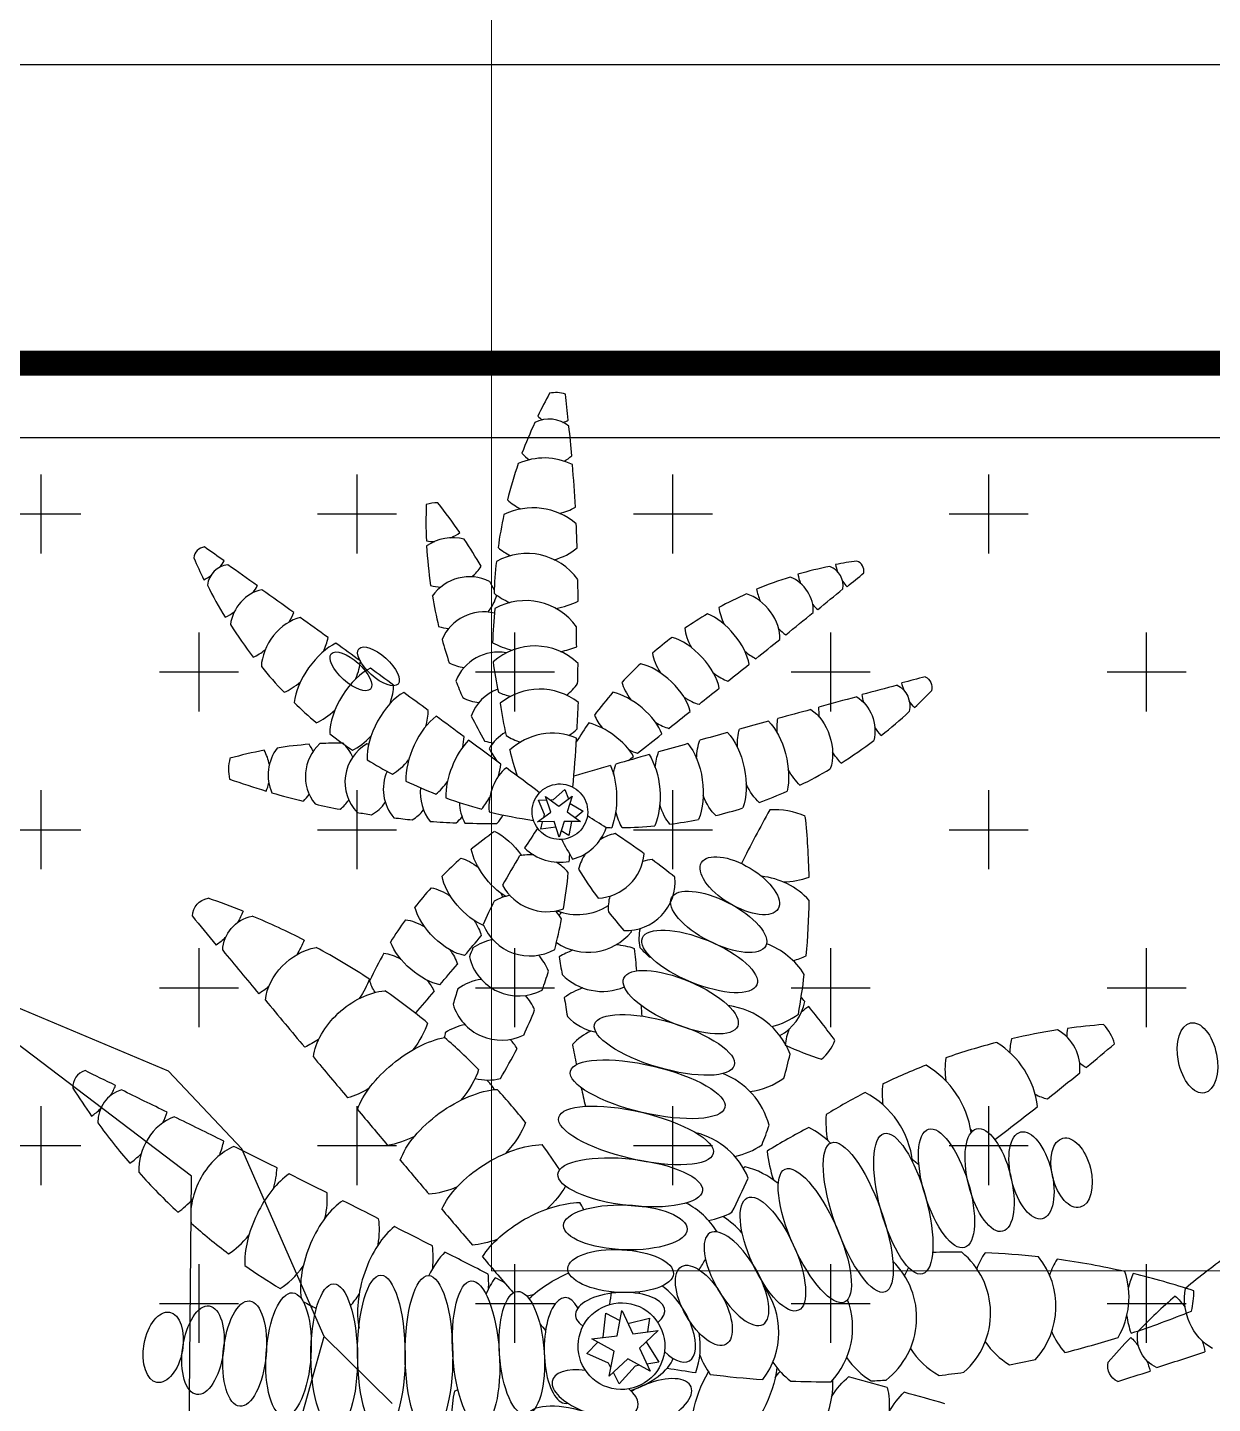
# Model space of a CAD drawing. Header units: millimetres. Extents: x -343543 to 400519, y -115663 to 104219.
# Drawn here: x -253571 to -253094, y 5447 to 6000 of the extents above; entities that cross this region are included whole.
import ezdxf

# ---------------------------------------------------------------- set-up
doc = ezdxf.new("R2010")
doc.units = ezdxf.units.MM
doc.linetypes.add("$0$02'TUONG Xay$0$HIDDEN", pattern=[0.375, 0.25, -0.125])
doc.layers.get('0').update_dxf_attribs({"color": 231, "lineweight": 0})
for name, color, linetype, lineweight in [('A-FLOR-PRTN', 161, 'Continuous', 9), ('A-PATT', 252, 'Continuous', 9), ('A-SYMBOLS', 10, 'Continuous', 13), ('XREF MAT BANG TUONG XAY$0$01.Xref _MB T1$0$A-LITE', 8, 'Continuous', 9)]:
    doc.layers.add(name, color=color, linetype=linetype, lineweight=lineweight)
doc.layers.add('fix lightting yellow', color=2, linetype='Continuous', lineweight=5, true_color=0xffff00)
for name, color, linetype in [('XREF MAT BANG NOI THAT$0$FF-Plants', 8, 'Continuous'), ('XREF MAT BANG TUONG XAY$0$A-FNSH', 8, 'Continuous'), ('XREF MAT BANG TUONG XAY$0$A-FURN', 8, 'Continuous'), ('XREF MAT BANG TUONG XAY$0$A-PATT', 8, 'Continuous')]:
    doc.layers.add(name, color=color, linetype=linetype)

# ---------------------------------------------------------------- blocks, each defined once
blk = doc.blocks.new('XREF MAT BANG TUONG XAY$0$01.Xref _MB T1$0$TB T1')
at = {"layer": 'XREF MAT BANG TUONG XAY$0$01.Xref _MB T1$0$A-LITE', "color": 8, "ltscale": 10}
blk.add_lwpolyline([(-2024.99, -500), (-4739.99, -500), (-4739.99, 1120)], dxfattribs=at)
blk = doc.blocks.new('XREF MAT BANG TUONG XAY$0$nnngfnbv')
at = {"layer": 'XREF MAT BANG TUONG XAY$0$A-PATT'}
h = blk.add_hatch(dxfattribs=at)
h.set_pattern_fill('CROSS', color=8, scale=10)
h.set_pattern_definition([(0, (-9995, -5371.66), (63.5, 63.5), [31.75, -95.25]), (90, (-9979.125, -5387.54), (-63.5, 63.5), [31.75, -95.25])])
h.paths.add_polyline_path([(1950, 463.34), (-1225, 463.34), (-1225, -271.66), (1950, -271.66)])
at = {"layer": 'XREF MAT BANG TUONG XAY$0$A-FNSH', "color": 8}
for points in [[(1918.4, 613.34), (-1035.01, 613.34), (-1035.01, 513.34), (-1375, 513.34), (-1375, -421.66), (2498, -421.66)], [(1950, 463.34), (-1225, 463.34), (-1225, -271.66), (1950, -271.66)]]:
    blk.add_lwpolyline(points, close=True, dxfattribs=at)
blk = doc.blocks.new('XREF MAT BANG NOI THAT$0$YLD.Studio-03-28')
at = {"layer": 'XREF MAT BANG NOI THAT$0$FF-Plants', "color": 8}
for p, q in [((-29.06, 218.92), (-24.42, 222.98)), ((-24.42, 222.98), (-23, 219.19)), ((-35.01, 218.66), (-31.74, 218.8)), ((-32.59, 213), (-35.01, 218.66)), ((-30.1, 213.92), (-32.2, 220.17)), ((-32.2, 220.17), (-26.83, 216.35)), ((-30.36, 218.86), (-29.06, 218.92)), ((-26.83, 216.35), (-21.54, 220.27)), ((-21.54, 220.27), (-23.52, 213.99)), ((-22.39, 217.56), (-22.33, 217.39)), ((-22.33, 217.39), (-17.04, 214.24)), ((-35.39, 210), (-30.1, 213.92)), ((-32.89, 211.86), (-32.59, 213)), ((-23.52, 213.99), (-18.15, 210.17)), ((-17.04, 214.24), (-20.26, 211.67)), ((-28.81, 210.07), (-35.39, 210)), ((-34.16, 207.04), (-33.37, 210.02)), ((-28.05, 207.8), (-34.16, 207.04)), ((-26.71, 203.82), (-28.81, 210.07)), ((-24.74, 210.11), (-26.71, 203.82)), ((-22.86, 204.47), (-25.89, 206.42)), ((-18.26, 210.09), (-24.74, 210.11)), ((-21.79, 210.1), (-22.86, 204.47)), ((-9.06, 2.82), (-8.03, 12.37)), ((-8.03, 12.37), (-2.3, 9.48)), ((-3.47, 3.35), (-1.55, 13.44)), ((-1.36, 13.34), (2.83, 4.15)), ((0.92, 8.33), (9.61, 10.47)), ((9.61, 10.47), (8.81, 4.91)), ((-15.62, -3.78), (-11.18, 0.69)), ((-13.66, 2.06), (-3.47, 3.35)), ((-4.66, -2.89), (-13.66, 2.06)), ((-9.27, 2.61), (-9.06, 2.82)), ((2.83, 4.15), (13.02, 5.44)), ((13.02, 5.44), (5.54, -1.6)), ((8.25, 0.95), (13.32, -7.22)), ((-6.85, -7.71), (-15.62, -3.78)), ((-6.58, -12.98), (-4.66, -2.89)), ((5.54, -1.6), (9.92, -10.89)), ((-5.92, -9.53), (-6.85, -7.71)), ((0.91, -5.95), (-6.58, -12.98)), ((3.84, -8.87), (-2.6, -15.99)), ((9.92, -10.89), (0.91, -5.95)), ((5.65, -8.55), (3.84, -8.87)), ((13.32, -7.22), (8.57, -8.04)), ((-2.6, -15.99), (-4.94, -11.44))]:
    blk.add_line(p, q, dxfattribs=at)
for centre, major_axis, ratio, start_param, end_param in [((126.93, 295.28), (154.05, 93.06), 1, 2.093129, 2.150944), ((-28.11, 370.05), (12.47, 1.38), 1, 1.147291, 1.658613), ((-720.71, 297.44), (696.05, 87.86), 1, -0.019775, -0.004764), ((-30.78, 359.39), (11.92, 3.92), 1, 0.563286, 1.731811), ((-28.13, 380.65), (7.38, 7.38), 1, 3.163446, 3.394357), ((-28.13, 380.65), (7.38, 7.38), 1, 4.211477, 4.434646), ((126.93, 295.28), (179.26, 16.06), 1, 2.620889, 2.695191), ((-720.71, 297.44), (-27.98, 701.02), 1, -1.525383, -1.508416), ((-32.66, 330.92), (24.34, 7.22), 1, 0.822084, 1.709786), ((-31.22, 367.37), (9.85, 9.85), 1, 3.076455, 3.363905), ((-31.22, 367.37), (9.85, 9.85), 1, 4.411154, 4.681391), ((126.93, 295.28), (161.17, 80.1), 1, 2.34786, 2.432422), ((-720.71, 297.44), (216.65, 667.29), 1, -1.201138, -1.176629), ((97.05, 330.83), (176.44, 17.96), 1, 3.00218, 3.084607), ((-74.88, 320.05), (12.94, 12.94), 1, 0.82062, 1.078808), ((-251.37, 199.89), (-213.13, 68.28), 1, 4.051837, 4.11859), ((-37.22, 309.64), (25.59, 7.36), 1, 0.581757, 1.74589), ((-31.83, 357.06), (23.56, 1.4), 1, 3.924663, 4.201909), ((126.93, 295.28), (107.29, 144.5), 1, 1.995112, 2.070246), ((-31.83, 357.06), (22.43, 7.35), 1, 4.620625, 4.910204), ((-720.71, 297.44), (-15.94, 701.4), 1, -1.561174, -1.547304), ((-77.5, 341.06), (12.94, 12.94), 1, 3.782735, 3.970709), ((-69.5, 305.96), (17.74, 4.46), 1, 1.070558, 1.93711), ((97.05, 330.83), (174.08, 33.9), 1, 3.005163, 3.095157), ((-77.5, 341.06), (12.94, 12.94), 1, 4.331164, 4.559334), ((-251.37, 199.89), (198.1, 104.13), 1, 0.044622, 0.102098), ((-39.65, 292.82), (24.2, 6.68), 1, 0.349234, 1.81552), ((-167.93, 314.89), (-4.41, 4.15), 0.874189, -0.631907, 0.605204), ((-17.16, 382.24), (160.18, 56.52), 1, 3.202232, 3.258797), ((-3805.39, -4820.75), (3697.77, 5097.06), 1, 0.010517, 0.012058), ((-35.33, 339.62), (17.75, 17.75), 1, 3.237126, 3.475194), ((-35.33, 339.62), (24.87, 3.43), 1, -1.440259, -1.02539), ((-158.94, 303.71), (-1.27, 9.62), 0.959793, -0.027203, 1.298202), ((-167.93, 314.89), (7.33, 7.53), 0.490947, -1.435337, -1.122828), ((-3804.47, -4821.9), (-5351.81, 3318.39), 1, 4.647902, 4.650212), ((-62.76, 290.25), (17.63, 4.89), 1, 0.843157, 2.259346), ((-73.48, 322.67), (12.94, 12.94), 1, 4.614517, 4.925034), ((126.93, 295.28), (127.26, 127.26), 1, 2.248166, 2.319436), ((112.08, 162.81), (-49.51, 144.63), 1, -0.132709, -0.045878), ((78.73, 305.04), (-8.66, 1.18), 0.959793, 3.11439, 4.439794), ((113.3, 163.34), (-5.54, 152.77), 1, 0.097095, 0.15366), ((90.56, 310.2), (-4.8, 8.15), 0.490947, 0.894952, 1.248419), ((-3506.28, 4685.53), (4396.41, 3576.45), 1, -1.566496, -1.564955), ((90.56, 310.2), (4.65, 2.84), 0.874189, -0.631907, 0.605204), ((-167.93, 314.89), (7.33, 7.53), 0.490947, 4.036545, 4.390012), ((-16.24, 381.09), (-165.27, 39.2), 1, 0.696456, 0.783287), ((-158.94, 303.71), (11.45, 11.76), 0.490947, -1.242361, -1.031338), ((-73.48, 322.67), (12.94, 12.94), 1, 3.653835, 3.878467), ((-251.37, 199.89), (-106.67, 196.75), 1, 4.695684, 4.712949), ((-720.71, 297.44), (4.17, 701.56), 1, -1.563026, -1.550692), ((111.07, 162.3), (-108.1, 108.1), 1, -0.487515, -0.393227), ((64.36, 297.58), (-7.76, 9.92), 0.800189, 3.860592, 5.342894), ((78.73, 305.04), (-7.5, 12.73), 0.490947, 0.941091, 1.224771), ((90.56, 310.2), (-4.8, 8.15), 0.490947, 1.706256, 2.018765), ((-146.73, 290.5), (8.37, 11.22), 0.800189, 0.718999, 2.201301), ((-3803.62, -4822.84), (-5285.14, 3423.57), 1, 4.664988, 4.667502), ((97.05, 330.83), (-24.91, 175.59), 1, 1.600203, 1.670446), ((-69.5, 305.96), (18.03, 3.11), 1, -0.858259, -0.431968), ((-33.47, 327.58), (-31.96, 4.13), 1, 1.051212, 1.280295), ((-40.21, 273.86), (24.18, 6.74), 1, 0.34663, 1.812916), ((110.16, 161.69), (-108.1, 108.1), 1, -0.371224, -0.289813), ((49.87, 288.97), (-9.31, 11.6), 0.671515, 3.780069, 5.510321), ((64.36, 297.58), (-9.68, 14.44), 0.490947, 0.847911, 1.176828), ((-3507.5, 4685.01), (-3612.43, 4366.89), 1, 3.135264, 3.137574), ((-158.94, 303.71), (11.45, 11.76), 0.490947, 4.082683, 4.366363), ((-146.73, 290.5), (12.65, 14.6), 0.490947, -1.176481, -0.937354), ((-57.01, 276.13), (17.51, 5.3), 1, 1.041301, 2.442574), ((126.37, 276.32), (160.28, 81.86), 1, 2.561375, 2.637785), ((-33.47, 327.58), (30.91, 9.1), 1, 4.595233, 4.887164), ((110.16, 161.69), (140.84, 59.44), 1, 1.700812, 1.771763), ((36.77, 280.2), (-11.29, 13.22), 0.490947, 3.820292, 5.530953), ((49.87, 288.97), (-10.5, 13.85), 0.490947, 0.705769, 1.183947), ((-3508.52, 4684.49), (-3637.95, 4345.65), 1, 3.126715, 3.12923), ((78.73, 305.04), (-7.5, 12.73), 0.490947, 1.899231, 2.110255), ((-15.39, 380.15), (163.44, 46.24), 1, 3.430249, 3.524537), ((-133.26, 277.48), (9.71, 13.37), 0.671515, 0.638476, 2.368728), ((-3802.7, -4823.64), (3748.2, 5060.09), 1, 0.012815, 0.015), ((-69.5, 305.96), (12.94, 12.94), 1, 3.610658, 3.836879), ((-721.27, 278.48), (6.11, 701.55), 1, -1.559332, -1.54792), ((36.77, 280.2), (-11.29, 13.22), 0.490947, 0.612122, 1.183947), ((-133.26, 277.48), (11.78, 15.31), 0.490947, -1.152148, -0.795463), ((97.05, 330.83), (-125.41, 125.41), 1, 1.0565, 1.112329), ((-36.53, 255.61), (24.13, 6.93), 1, 0.525946, 2.02247), ((110.16, 161.69), (-135.48, 70.83), 1, -0.447445, -0.381296), ((24.2, 270.68), (-12.04, 12.54), 0.490947, 3.745574, 5.607066), ((-3509.43, 4683.88), (4426, 3539.76), 1, -1.56581, -1.563625), ((64.36, 297.58), (-9.68, 14.44), 0.490947, 1.965112, 2.204238), ((-146.73, 290.5), (12.65, 14.6), 0.490947, 3.989504, 4.318421), ((-120.03, 266.01), (10.87, 15.97), 0.490947, 0.678699, 2.38936), ((-110.5, 270.5), (-7.85, 7.1), 0.416275, 3.141593, 9.424778), ((-3802.7, -4823.64), (3746.64, 5061.25), 1, 0.009963, 0.011888), ((-99.39, 272.52), (-7.85, 7.1), 0.416275, 3.141593, 9.424778), ((-51.24, 259.94), (17.6, 4.98), 1, 1.11615, 2.491989), ((-34.83, 318.83), (38.3, 15.42), 1, 3.860214, 4.06393), ((-34.83, 318.83), (39.33, 12.58), 1, 4.615045, 4.778236), ((24.2, 270.68), (-12.04, 12.54), 0.490947, 0.587277, 1.183947), ((49.87, 288.97), (-10.5, 13.85), 0.490947, 1.989445, 2.346129), ((-14.47, 379.35), (-167.56, 27.83), 1, 0.84524, 0.926651), ((-106.15, 255.33), (9.92, 16.57), 0.490947, 0.603982, 2.465473), ((-120.03, 266.01), (10.87, 15.97), 0.490947, -1.152148, -0.707001), ((-3802.7, -4823.64), (-5699.58, 2677.37), 1, 4.521646, 4.52347), ((-62.76, 290.25), (18.23, 1.57), 1, 4.16472, 4.507719), ((125, 298.86), (169.97, 59.18), 1, 2.943454, 3.012207), ((-720.63, 285.06), (47.67, 699.96), 1, -1.530529, -1.51896), ((110.16, 161.69), (122.85, 90.99), 1, 1.683103, 1.75189), ((12.21, 260.44), (-12.75, 11.82), 0.490947, 3.756496, 5.600887), ((-3509.43, 4683.88), (-3727.07, 4269.46), 1, 3.100959, 3.102883), ((-133.26, 277.48), (11.78, 15.31), 0.490947, 3.847362, 4.32554), ((97.05, 330.83), (165.49, 63.78), 1, 3.144178, 3.184993), ((-39.57, 280.44), (17.75, 17.75), 1, 4.607864, 4.865684), ((12.21, 260.44), (-12.75, 11.82), 0.490947, 0.644013, 1.183947), ((36.77, 280.2), (-11.29, 13.22), 0.490947, 1.989445, 2.434591), ((1735.19, -5818.21), (6085.55, 1618.54), 1, 1.570168, 1.571709), ((-91.67, 245.47), (8.94, 17.12), 0.490947, 0.614903, 2.459294), ((-106.15, 255.33), (9.92, 16.57), 0.490947, -1.152148, -0.692206), ((-3802.7, -4823.64), (-5360.71, 3303.99), 1, 4.632097, 4.634029), ((-44.88, 246.33), (17.75, 4.44), 1, 1.692739, 2.549569), ((-41.03, 285.06), (17.75, 17.75), 1, 3.51061, 3.720912), ((-34.53, 238.25), (24.11, 6.98), 1, 0.623023, 1.976347), ((110.16, 161.69), (137.81, 66.16), 1, 1.97756, 2.055063), ((0.84, 249.53), (-13.41, 11.06), 0.490947, 3.843286, 5.522008), ((24.2, 270.68), (-12.04, 12.54), 0.490947, 1.989445, 2.449387), ((-3509.43, 4683.88), (4624.03, 3276.85), 1, -1.51289, -1.511066), ((1732.81, -5819.56), (6080.13, 1638.78), 1, 1.570977, 1.573492), ((1733.93, -5818.97), (6080.08, 1638.94), 1, 1.568463, 1.570774), ((-0.63, 379.26), (142.85, 91.9), 1, -1.384301, -1.327735), ((-14.47, 379.35), (-155.63, 68.05), 1, 1.208042, 1.278992), ((-120.03, 266.01), (10.87, 15.97), 0.490947, 3.753714, 4.32554), ((-91.67, 245.47), (8.94, 17.12), 0.490947, -1.152148, -0.763559), ((-57.01, 276.13), (12.94, 12.94), 1, 3.443401, 3.816748), ((127.6, 283.85), (176.15, 36.91), 1, 3.081133, 3.153915), ((-720.04, 286.02), (-701.55, 6.28), 1, 3.0954, 3.110587), ((1731.66, -5819.98), (-1615.59, 6086.33), 1, 0.006845, 0.00903), ((-76.64, 236.47), (7.93, 17.61), 0.490947, 0.701694, 2.380415), ((-3802.7, -4823.64), (-5126.91, 3656.28), 1, 4.696406, 4.698617), ((97.05, 330.83), (166.05, 62.3), 1, 3.239772, 3.303996), ((110.16, 161.69), (152.65, 8.26), 1, 2.473403, 2.533368), ((-9.89, 237.97), (-14.03, 10.26), 0.490947, 3.98658, 5.391529), ((0.84, 249.53), (-13.41, 11.06), 0.490947, 0.772729, 1.183947), ((12.21, 260.44), (-12.75, 11.82), 0.490947, 1.989445, 2.378033), ((-3509.43, 4683.88), (4666.78, 3215.67), 1, -1.502458, -1.500526), ((1731.66, -5819.98), (-1657.99, 6074.92), 1, 0.002676, 0.0046), ((-1.9, 378.5), (-165.87, 36.57), 1, 2.451966, 2.538798), ((-14.47, 379.35), (138.98, 97.66), 1, 3.437173, 3.503321), ((-106.15, 255.33), (9.92, 16.57), 0.490947, 3.728869, 4.32554), ((-76.64, 236.47), (7.93, 17.61), 0.490947, -1.152148, -0.911655), ((-39.12, 230.15), (17.91, 3.74), 1, 1.89308, 2.40635), ((-35.43, 264.12), (-23.07, 1.39), 1, 1.051839, 1.328745), ((-29.43, 220.51), (24.16, 6.83), 1, 0.898919, 2.050573), ((-35.43, 264.12), (-16.34, 16.34), 1, 2.931778, 3.115115), ((-720.04, 286.02), (616.83, 334.27), 1, -0.585206, -0.557024), ((-3509.43, 4683.88), (-3616.54, 4363.48), 1, 3.118357, 3.120569), ((1731.66, -5819.98), (-1740.97, 6051.66), 1, -0.008287, -0.006463), ((-114.8, 77.71), (158.16, 43.13), 1, 1.492263, 1.578396), ((-160.74, 229.8), (12.57, 12.57), 1, 5.680202, 6.026293), ((-125.98, 228.84), (17.08, 4.94), 1, 2.204083, 3.274454), ((-114.8, 77.71), (161.68, 27.08), 1, 1.480864, 1.559591), ((-111.01, 228.25), (17.08, 4.93), 1, 2.024853, 3.533691), ((-141.91, 231.11), (12.57, 12.57), 1, 5.915152, 6.098959), ((-114.8, 77.71), (-163.94, 0.05), 1, 4.705661, 4.762338), ((-125.98, 228.84), (-12.57, 12.57), 1, 4.344355, 4.730658), ((-95.08, 225.98), (17.1, 4.88), 1, 1.825605, 3.619336), ((-114.8, 77.71), (-163.91, 2.86), 0.999998, 4.659635, 4.664546), ((-61.12, 228.36), (6.89, 18.04), 0.490947, 0.844988, 2.249936), ((-3802.7, -4823.64), (3939.99, 4912.23), 1, 0.037597, 0.040172), ((-51.24, 259.94), (12.94, 12.94), 1, 3.621671, 3.816748), ((97.05, 330.83), (-101.46, 145.46), 1, 1.503452, 1.53593), ((127.6, 283.85), (-65.98, 167.44), 1, 1.44855, 1.508293), ((0.84, 249.53), (-13.41, 11.06), 0.490947, 1.989445, 2.229937), ((1731.66, -5819.98), (6068.37, 1681.78), 1, 1.574905, 1.576837), ((-3.02, 377.92), (155.04, 69.38), 1, -1.435677, -1.341389), ((-141.91, 231.11), (17.04, 5.05), 1, 2.602097, 3.077178), ((-14.47, 379.35), (-169.58, 9.68), 1, 1.073324, 1.14211), ((-91.67, 245.47), (8.94, 17.12), 0.490947, 3.785606, 4.32554), ((-61.12, 228.36), (6.89, 18.04), 0.490947, -1.382632, -1.117508), ((1731.66, -5819.98), (-1741.86, 6051.4), 1, -0.000673, 0.001759), ((1731.66, -5819.98), (6040.95, 1777.78), 1, 1.561619, 1.56383), ((-3509.43, 4683.88), (4456.75, 3501), 0.999996, -1.568653, -1.568182), ((-55.75, 518.68), (-309.33, 1.14), 1, 1.233335, 1.283195), ((-79.67, 223.11), (17.07, 4.96), 1, 2.442404, 3.561484), ((-44.34, 218.17), (2.86, 15.19), 0.674119, 0.619056, 1.96912), ((-3801.92, -4824.15), (-5247.07, 3481.64), 1, 4.656891, 4.659536), ((-4.16, 377.5), (162.71, 48.75), 1, -1.409424, -1.328013), ((-160.74, 229.8), (12.57, 12.57), 1, 5.066836, 5.260238), ((-55.75, 518.68), (304.85, 52.5), 1, 4.258408, 4.300752), ((-14.47, 379.35), (161.01, 54.1), 1, 3.938294, 4.015798), ((-64.79, 221.43), (17.1, 4.87), 1, 2.737371, 3.549404), ((-76.64, 236.47), (7.93, 17.61), 0.490947, 3.914322, 4.32554), ((-26.44, 214.07), (10.66, 3.34), 1, 2.51498, 8.798165), ((-4.16, 377.5), (166.05, 35.75), 1, -1.435097, -1.364146), ((-141.91, 231.11), (12.57, 12.57), 1, 4.691759, 4.895835), ((-55.75, 518.68), (218.73, 218.73), 1, 3.701511, 3.734949), ((-125.98, 228.84), (-12.57, 12.57), 1, 3.037108, 3.325039), ((-111.01, 228.25), (17.18, 4.57), 1, -1.309181, -0.889153), ((-14.47, 379.35), (168.73, 19.57), 1, 4.249273, 4.338395), ((-49.05, 218.03), (12.57, 12.57), 1, 2.371043, 2.858653), ((-61.12, 228.36), (6.89, 18.04), 0.490947, 4.093897, 4.421075), ((-55.75, 518.68), (86.22, 297.08), 1, 3.254285, 3.273493), ((-55.75, 518.68), (-309.08, 12.59), 1, 1.49001, 1.514148), ((-95.08, 225.98), (12.57, 12.57), 1, 4.474951, 4.815659), ((-79.67, 223.11), (12.57, 12.57), 1, 4.633718, 4.82376), ((-13.69, 378.84), (130.31, 108.96), 1, 3.770987, 3.877921), ((-64.79, 221.43), (12.57, 12.57), 1, 4.751811, 4.987715), ((-194.26, -81.14), (-340.97, 43.28), 1, 4.265182, 4.291331), ((-4.16, 377.5), (164.53, 42.22), 1, 4.590669, 4.659456), ((-4.16, 377.5), (164.77, 41.25), 1, 4.707412, 4.773561), ((526.07, -46.66), (-534.41, 43.59), 1, -0.428061, -0.382463), ((59.69, 184.07), (29.02, 10.35), 1, 0.808688, 1.28377), ((-210.33, 182.27), (274.76, 72.47), 1, -0.238473, -0.152339), ((-55.75, 518.68), (72.56, 300.7), 1, 3.304557, 3.338343), ((-55.75, 518.68), (303.42, 60.18), 1, 4.487866, 4.529554), ((35.51, 81.27), (131.95, 77.19), 1, 1.656346, 1.73385), ((168.91, 65.58), (175.84, 175.84), 1, 1.749512, 1.787497), ((-26.44, 214.07), (18.86, 5.87), 1, 4.670835, 5.646892), ((0.15, 186.04), (18.66, 6.47), 1, 1.463413, 1.78637), ((-4.16, 377.5), (-169.25, 14.4), 1, 1.633457, 1.647085), ((-194.26, -81.14), (332.46, 87.19), 1, 0.686963, 0.72865), ((-4.16, 377.5), (163.33, 46.63), 1, 4.450499, 4.528003), ((-26.44, 214.07), (19.57, 5.52), 1, 3.665974, 4.623303), ((136.04, 286.66), (163.45, 80.39), 1, 3.162192, 3.211903), ((35.51, 81.27), (122.26, 91.78), 1, 1.654961, 1.723748), ((168.91, 65.58), (-248.62, 4.92), 1, -0.533723, -0.478886), ((-38.49, 176.4), (19.76, 4.77), 1, 1.257993, 1.538395), ((-38.49, 176.4), (14.37, 14.37), 1, 6.20659, 6.525099), ((-219.23, 208.35), (-2.52, 197.04), 1, 4.62716, 4.640944), ((0.15, 186.04), (19.73, 0.93), 1, 2.492605, 2.840702), ((-12.17, 199.02), (19.05, 5.22), 1, 4.498677, 5.919621), ((12.76, 175.19), (13.97, 13.97), 1, 0.893491, 1.083533), ((-194.26, -81.14), (330.16, 95.54), 1, 0.616686, 0.650472), ((45.87, 184.29), (-15.39, 9.32), 0.456009, 4.712389, 10.995574), ((-219.23, 208.35), (194.06, 34.27), 1, -0.344998, -0.269905), ((136.04, 286.66), (161.48, 84.28), 1, 3.213448, 3.290852), ((35.51, 81.27), (-148.48, 36.37), 1, -0.491682, -0.425533), ((-31.6, 194.2), (19.44, 5.96), 1, 3.340978, 4.744634), ((0.15, 186.04), (19.09, 5.09), 1, 4.409152, 6.108959), ((37.36, 169.77), (-18.94, 9.66), 0.405439, 4.712389, 10.995574), ((51.18, 157.5), (29.51, 8.88), 1, 0.454219, 1.166567), ((62.91, 216.62), (29.87, 7.57), 1, 4.47824, 4.82433), ((-252.68, -71.77), (187.37, 187.37), 1, 0.403099, 0.459664), ((168.91, 65.58), (175.84, 175.84), 1, 1.886405, 1.928292), ((-43.03, 160.33), (19.47, 5.84), 1, 1.450716, 1.781814), ((12.76, 175.19), (13.97, 13.97), 1, 2.10285, 2.425749), ((526.07, -46.66), (138.11, 518.1), 0.999988, 1.397662, 1.398225), ((-210.33, 182.27), (225.55, 172.84), 1, -0.746111, -0.667384), ((7404.17, 6422.59), (-6352.26, 7493.3), 1, 1.55729, 1.558831), ((-250.78, -73.07), (261.79, 41), 1, 0.939147, 1.025978), ((-43.03, 160.33), (14.37, 14.37), 1, 6.051325, 6.246402), ((-19.36, 195.28), (21.85, 5.76), 1, 4.079193, 5.036001), ((-9.04, 158.46), (15.97, 15.97), 1, 1.62073, 1.685999), ((136.04, 286.66), (-147, 107.56), 1, 1.299788, 1.35347), ((35.51, 81.27), (126.64, 85.63), 1, 1.922607, 1.993558), ((-38.49, 176.4), (19.63, 5.27), 1, 3.264132, 4.962173), ((-219.23, 208.35), (83.86, 178.33), 1, -1.386044, -1.32182), ((-152.83, 119.29), (-39.14, 157.18), 0.999998, -1.523468, -1.519833), ((29.73, 153.87), (-23, 9.44), 0.362784, 4.712389, 10.995574), ((25.1, 162.9), (13.97, 13.97), 1, 2.141547, 2.531114), ((-4398.2, 3808.72), (-4372.42, 3605.73), 1, 3.130858, 3.132682), ((-49.93, 142.53), (20.08, 3.19), 1, 1.584425, 2.014209), ((-15.18, 180.12), (21.78, 6), 1, 3.848498, 5.329427), ((-7.94, 123.66), (35.75, 10.14), 1, 0.979264, 1.182981), ((45.83, 132.09), (29.23, 9.76), 1, 0.24432, 0.891093), ((7406.07, 6421.3), (7719.22, 6075.73), 1, 3.166088, 3.168398), ((-249.22, -74.28), (240.39, 111.48), 1, 0.552036, 0.646324), ((35.51, 81.27), (152.83, 3.55), 1, 2.59867, 2.680081), ((168.91, 65.58), (-235.52, 79.79), 1, -0.059773, -0.044377), ((-43.03, 160.33), (19.7, 5.03), 1, 3.119432, 4.947597), ((-49.93, 142.53), (19.63, 5.28), 1, 0.11264, 0.485987), ((-7.94, 123.66), (26.28, 26.28), 1, 1.152024, 1.315215), ((596.91, 254.59), (622.34, 106.69), 1, 3.129017, 3.14043), ((-157.18, 139.15), (114.54, 114.54), 1, 5.565279, 5.620627), ((136.04, 286.66), (128.8, 128.8), 1, 3.129157, 3.158314), ((12.76, 175.19), (-13.97, 13.97), 1, 2.186059, 2.216859), ((59.69, 184.07), (-21.79, 21.79), 1, 2.605271, 2.789078), ((-4398.2, 3808.72), (3709.3, 4284.92), 1, -1.56033, -1.558406), ((-219.23, 208.35), (102.72, 168.17), 1, -1.36396, -1.323145), ((22.16, 137.48), (-22.9, 9.68), 0.362784, 4.712389, 10.995574), ((-55.34, 126.48), (19.56, 5.55), 1, 1.427415, 1.933279), ((-9.38, 164.4), (21.7, 6.3), 1, 3.632054, 4.833195), ((-210.33, 182.27), (284.07, 6.79), 1, -0.199224, -0.142547), ((-247.88, -75.62), (-253.08, 78.52), 1, 4.325258, 4.406669), ((-4398.2, 3808.72), (-4350.72, 3631.89), 1, 3.131468, 3.133513), ((168.91, 65.58), (247.86, 20.07), 1, 2.745054, 2.77094), ((-55.34, 126.48), (18.96, 7.33), 1, 0.02821, 0.371208), ((-7.93, 115.69), (27.09, 10.34), 1, 1.529921, 1.821852), ((599.04, 237.65), (446.48, 446.48), 1, 2.51248, 2.524814), ((-193.37, -80.66), (272.7, 209.21), 0.999999, 0.034329, 0.040727), ((7407.63, 6420.08), (8439.57, 5027.37), 1, 3.298149, 3.300663), ((-49.93, 142.53), (19.47, 5.84), 1, 3.143861, 4.874981), ((-219.23, 208.35), (-196.25, 17.86), 1, 2.791531, 2.84736), ((15.6, 120.29), (-28.08, 8.27), 0.32034, 4.712389, 10.995574), ((-155.05, 122.21), (-53.34, 152.94), 1, 4.436484, 4.462597), ((37.32, 105.52), (29.5, 8.92), 1, 0.070833, 1.148318), ((52.57, 141.4), (18.84, 5.94), 1, -1.380608, -0.489438), ((83.87, 118.76), (13.97, 13.97), 1, 1.326609, 1.520011), ((-193.37, -80.66), (302.02, 164.06), 1, 0.133382, 0.183242), ((-61.07, 108.37), (19.97, 3.81), 1, 1.553919, 1.98021), ((-7.25, 147.46), (22.08, 4.8), 1, 3.700579, 4.290899), ((51.18, 157.5), (29.65, 8.4), 1, 4.685359, 5.071661), ((212.26, -123.41), (123.87, 220.24), 1, 0.592112, 0.649927), ((179.63, 116.05), (17.05, 4.43), 1, 0.017414, 0.528736), ((168.91, 65.58), (-241.25, 60.29), 1, 0.002879, 0.010825), ((-247.88, -75.62), (-252.5, 80.36), 1, 4.227807, 4.298758), ((-61.07, 108.37), (14.37, 14.37), 1, 6.040312, 6.266533), ((-4.62, 105.25), (21.36, 7.37), 1, 1.660238, 2.075107), ((83.87, 118.76), (19.39, 3.79), 1, 2.53236, 2.87845), ((65.77, 129.34), (19.56, 2.78), 1, -0.991297, -0.516216), ((174.08, 117.62), (13.83, 13.83), 1, 2.090464, 2.377913), ((212.26, -123.41), (216.66, 130.03), 1, 1.183698, 1.258), ((165.08, 110.91), (16.86, 5.1), 1, -0.398908, 0.769616), ((192.02, 124.28), (10.36, 10.36), 1, 2.177455, 2.408366), ((-219.23, 208.35), (-195.85, 21.8), 1, 2.710852, 2.781096), ((599.04, 237.65), (-118.6, 620.18), 1, 1.568655, 1.58163), ((-210.33, 182.27), (200.93, 200.93), 1, 5.229534, 5.264231), ((136.93, 287.13), (180.4, 25.21), 1, 4.162602, 4.248736), ((212.26, -123.41), (243.25, 68.4), 1, 1.548958, 1.633521), ((130.29, 91.05), (34.26, 9.83), 1, -0.154889, 0.732814), ((-442.18, 870.59), (-725.84, 665.89), 1, 3.003743, 3.018754), ((7408.97, 6418.74), (7972.1, 5739.9), 1, 3.214224, 3.216408), ((8.86, 102.44), (-31.05, 7.29), 0.300118, 4.712389, 10.995574), ((212.26, -123.41), (-178.67, 178.67), 1, -0.414961, -0.339827), ((101.85, 79.89), (36.02, 10.01), 1, -0.133882, 0.768981), ((161.54, 110.34), (32.81, 4.67), 1, 2.856985, 3.134232), ((192.02, 124.28), (10.36, 10.36), 1, 3.225486, 3.448654), ((-214.12, 102.47), (-7.06, 4.74), 0.874189, -0.631907, 0.605204), ((-4076.43, -7844.51), (-8058.88, 3635.95), 1, 4.682984, 4.684525), ((-55.34, 126.48), (19.81, 4.54), 1, 4.229445, 4.734078), ((-69.85, 91.43), (14.37, 14.37), 1, 6.083489, 6.308121), ((27.94, 80.03), (29.81, 7.8), 1, 0.004255, 0.944321), ((45.83, 132.09), (29.57, 8.66), 1, 4.562886, 5.044669), ((-442.18, 870.59), (801.61, 572.42), 1, -1.520806, -1.503839), ((-20.7, 230.29), (-231.06, 59.01), 1, 0.81374, 0.870305), ((-199.1, 89.05), (-3.96, 13.04), 0.959793, -0.027203, 1.298202), ((-214.12, 102.47), (8.43, 12.11), 0.490947, -1.435337, -1.122828), ((-4074.9, -7845.89), (4068.89, 7849.19), 1, 0.022593, 0.024903), ((-219.23, 208.35), (-162.14, 111.99), 0.999993, 3.177662, 3.179972), ((-247.88, -75.62), (-247.49, 94.68), 1, 4.177625, 4.243774), ((599.04, 237.65), (-135.55, 616.7), 1, 1.569186, 1.581315), ((212.26, -123.41), (237.46, 86.4), 1, 1.698623, 1.769893), ((80.27, 69.71), (33.9, 9.65), 1, -0.177157, 0.821616), ((138.4, 100.91), (24.92, 24.92), 1, 2.251134, 2.489202), ((174.08, 117.62), (13.83, 13.83), 1, 3.425162, 3.695399), ((-214.12, 102.47), (8.43, 12.11), 0.490947, 4.036545, 4.390012), ((7408.97, 6418.74), (7565.69, 6265.88), 1, 3.149351, 3.151275), ((4.15, 83.88), (-31.05, 7.29), 0.300118, 4.712389, 10.995574), ((-442.18, 870.59), (910.7, 375.34), 1, -1.318792, -1.296699), ((-19.16, 228.9), (226.43, 74.85), 1, 3.449787, 3.536618), ((-179.16, 73.54), (9.02, 17.45), 0.800189, 0.718999, 2.201301), ((-199.1, 89.05), (13.17, 18.92), 0.490947, -1.242361, -1.031338), ((-4073.5, -7847), (4073.7, 7846.7), 1, 0.020515, 0.023029), ((125.75, 89.41), (31.99, 31.99), 1, 2.292971, 2.522054), ((20.76, 55.09), (29.64, 8.42), 1, 0.111098, 1.050224), ((-210.33, 182.27), (135.08, 249.99), 1, -1.44289, -1.413733), ((189.63, -137.44), (232.66, 98.59), 1, 1.646774, 1.723184), ((57.64, 55.67), (33.49, 10.99), 1, 0.477208, 0.781672), ((111.64, 56.42), (-7.72, 28.24), 0.32034, 1.570796326843089, 7.853981634022675), ((129.01, 62.6), (-7.23, 23.79), 0.362784, 1.570796326542845, 7.853981633722432), ((146.35, 65.94), (-5.23, 20.61), 0.405439, 1.570796326753082, 7.853981633932668), ((161.54, 110.34), (-23.43, 23.43), 1, 1.594904, 1.627151), ((163.18, 67.82), (-4.34, 17.46), 0.456009, 1.570796327003859, 7.853981634183445), ((179.29, 68.9), (-3.44, 13.91), 0.543524, 1.570796326758771, 7.853981633938357), ((-157.53, 58.59), (10.38, 20.74), 0.671515, 0.638476, 2.368728), ((-179.16, 73.54), (14.17, 23.12), 0.490947, -1.176481, -0.937354), ((-4072.05, -7847.89), (4291.59, 7729.68), 1, 0.045968, 0.048152), ((-247.88, -75.62), (-225.55, 139.07), 1, 4.276146, 4.322723), ((37.32, 105.52), (29.7, 8.22), 1, 4.657908, 5.047475), ((114.45, 84.22), (55.34, 17.26), 1, 2.954557, 3.158273), ((93.51, 50.97), (-10.8, 30.01), 0.300118, 1.570796326502317, 7.853981633681903), ((-199.1, 89.05), (13.17, 18.92), 0.490947, 4.082683, 4.366363), ((7408.97, 6418.74), (-7814.55, 5952.61), 1, 1.353149, 1.354972), ((1.84, 65.02), (-29.08, 3.35), 0.32034, 4.712389, 10.995574), ((76.05, 43.59), (-11.97, 26.71), 0.32034, 1.570796326202381, 7.853981633381967), ((138.4, 100.91), (24.92, 24.92), 1, 3.208423, 3.306613), ((-17.77, 227.8), (219.55, 93.13), 1, 3.468642, 3.56293), ((-136.57, 45.73), (11.39, 24.61), 0.490947, 0.678699, 2.38936), ((-157.53, 58.59), (12.81, 23.9), 0.490947, -1.152148, -0.795463), ((-4072.05, -7847.89), (-8006.89, 3749.05), 1, 4.686888, 4.688812), ((-210.33, 182.27), (200.93, 200.93), 1, 5.025432, 5.079115), ((214.95, -118.36), (178.67, 178.67), 1, 1.507122, 1.510757), ((39.13, 37.21), (32.6, 13.39), 1, 0.497671, 0.926523), ((59.21, 36.19), (-10.29, 22.63), 0.362784, 1.570796326205139, 7.853981633384725), ((-179.16, 73.54), (14.17, 23.12), 0.490947, 3.989504, 4.318421), ((-114.89, 34.11), (9.94, 25.23), 0.490947, 0.603982, 2.420377), ((-136.57, 45.73), (11.39, 24.61), 0.490947, -1.152148, -0.707001), ((-4072.05, -7847.89), (4131.37, 7816.49), 1, 0.020191, 0.022015), ((-0.12, 46.92), (-24.85, 0.77), 0.362784, 4.712389, 10.995574), ((-247.88, -75.62), (-132.14, 229.68), 1, 4.701668, 4.714353), ((10.37, 29.18), (29.95, 7.23), 1, 0.306291, 0.866837), ((-114.89, 34.11), (9.94, 25.23), 0.490947, -1.152148, -0.692206), ((7408.97, 6418.74), (7593.47, 6232.18), 1, 3.159148, 3.16108), ((27.94, 80.03), (29.51, 8.85), 1, 4.597926, 4.920824), ((20.36, 21.41), (35.04, 3.76), 1, 0.611668, 0.904591), ((-16.31, 226.91), (208.22, 116.26), 1, 3.476887, 3.558298), ((-92.58, 23.77), (8.46, 25.76), 0.490947, 0.614903, 2.459294), ((-4072.05, -7847.89), (-7987.25, 3790.71), 1, 4.686738, 4.688669), ((44.58, 26.29), (-10.69, 18.38), 0.405439, 4.712389, 10.995574), ((-157.53, 58.59), (12.81, 23.9), 0.490947, 3.847362, 4.32554), ((-92.58, 23.77), (8.46, 25.76), 0.490947, -1.152148, -0.763559), ((-69.7, 14.75), (6.95, 26.21), 0.490947, 0.701694, 1.194978), ((-4072.05, -7847.89), (4134.36, 7814.91), 1, 0.014988, 0.0172), ((7408.97, 6418.74), (7542.37, 6293.93), 1, 3.153558, 3.155493), ((-2.03, 29.34), (-21.23, 1.07), 0.405439, 4.712389, 10.995574), ((31.44, 15.55), (-8.97, 15.6), 0.456009, 4.712389, 10.995574), ((-210.33, 182.27), (117.51, 258.72), 1, 4.57275, 4.590231), ((85.3, 10.6), (30.46, 8.83), 1, -1.194927, 0.516377), ((131.9, -270.46), (303.95, 46.02), 1, 1.410038, 1.448165), ((115.03, 12.41), (30.45, 8.87), 1, -1.13023, 0.600891), ((170.71, 18.85), (30.84, 7.37), 1, 2.308965, 2.535186), ((131.9, -270.46), (272.76, 141.78), 1, 0.980189, 1.050433), ((141.32, 15.18), (30.56, 8.47), 1, -1.009427, 0.406762), ((200.45, 17.42), (29.63, 11.31), 1, 2.222132, 2.446764), ((131.9, -270.46), (305.03, 38.2), 1, 1.220489, 1.310482), ((-16.31, 226.91), (-238.48, 0.16), 1, 0.960407, 1.031357), ((-136.57, 45.73), (11.39, 24.61), 0.490947, 3.753714, 4.32554), ((-98.24, -4.21), (-0.17, 31.89), 0.300118, 1.570796327715664, 7.85398163489525), ((-69.7, 14.75), (6.95, 26.21), 0.490947, -1.152148, -0.911655), ((141.32, 15.18), (22.42, 22.42), 1, 1.840951, 1.956005), ((170.71, 18.85), (30.57, 8.42), 1, -0.803958, 0.062594), ((233.01, 15.25), (22.42, 22.42), 1, 1.930346, 2.11832), ((131.9, -270.46), (304.53, 42.02), 1, 1.114106, 1.196533), ((-117.19, -5.07), (-0.24, 29.27), 0.32034, 1.570796327763428, 7.853981634943015), ((-79.1, -4.35), (-0.17, 31.89), 0.300118, 1.570796327681729, 7.853981634861315), ((-60.17, -3.81), (-1.93, 29.21), 0.32034, 1.570796327460503, 7.853981634640089), ((-46.34, 7.07), (5.41, 26.57), 0.490947, 0.844988, 1.162328), ((-4072.05, -7847.89), (4020.43, 7874.12), 0.999995, -0.000358, 0.000114), ((16.7, 8.87), (-8.97, 15.6), 0.456009, 2.146873, 5.563258), ((29.85, 4.77), (30.46, 8.82), 1, -0.925589, 0.347124), ((20.36, 21.41), (-24.92, 24.92), 1, 3.981782, 4.006026), ((-153.2, -3.84), (1.96, 21.17), 0.405439, 1.570796328573082, 7.853981635752668), ((-135.56, -4.21), (1.64, 24.81), 0.362784, 1.570796328117058, 7.853981635296644), ((-16.31, 226.91), (-229.22, 65.8), 1, 1.354724, 1.380164), ((-114.89, 34.11), (9.94, 25.23), 0.490947, 4.089229, 4.32554), ((-41.75, -3.63), (-1.75, 24.8), 0.362784, 1.570796327655833, 7.853981634835419), ((-24.15, -2.6), (-0.19, 21.26), 0.405439, -0.638013, 3.222605), ((-2.21, 12.53), (17.97, 0.96), 0.456009, -0.597189, 3.712648), ((-1.68, -0.85), (16.8, 4.68), 1, 0.976365, 7.25955), ((526.07, -46.66), (-533.78, 50.69), 1, -0.031866, -0.022297), ((16.7, 8.87), (-8.97, 15.6), 0.456009, 0.467456, 0.526537), ((59.57, 6.58), (30.5, 8.67), 1, -1.032415, 0.085581), ((196.77, 21.01), (29.26, 12.23), 1, -0.642229, -0.384041), ((-185.93, -1.32), (2.52, 14.11), 0.543524, 1.570796329850885, 7.853981637030471), ((-169.96, -2.47), (2.51, 17.82), 0.456009, 1.570796329214219, 7.853981636393805), ((233.01, 15.25), (30.06, 10.11), 1, 2.93965, 3.167819), ((81.71, 372.75), (371.35, 112.19), 1, -1.545573, -1.47882), ((7408.97, 6418.74), (7448.64, 6404.58), 0.999996, 3.142396, 3.142759), ((-1.68, -0.85), (30.78, 7.61), 1, -0.583658, -0.076766), ((170.71, 18.85), (31.33, 4.91), 1, 3.588127, 4.014418), ((200.45, 17.42), (29.86, 10.67), 1, 3.204448, 3.514965), ((81.71, 372.75), (375.62, 96.94), 1, 4.706787, 4.764263), ((59.57, 6.58), (31.6, 2.68), 1, 3.411523, 3.691925), ((141.32, 15.18), (30.42, 8.96), 1, 3.418614, 3.924478), ((-16.31, 226.91), (43.89, 234.41), 0.999817, 3.101661, 3.102023), ((-12.27, -19.93), (-17.13, 5.51), 0.456009, -1.202658, 3.956111), ((2.69, -9.62), (16.43, 7.35), 0.456009, 4.469975, 5.881978), ((81.71, 372.75), (125.7, 366.99), 1, 3.303209, 3.333224), ((85.3, 10.6), (29.74, 11), 1, 3.388901, 3.719999), ((115.03, 12.41), (30.13, 9.89), 1, 3.425709, 3.855493), ((81.71, 372.75), (387.2, 23.64), 1, -1.44344, -1.416014), ((9.82, -24.4), (16.43, 7.35), 0.456009, 3.676106, 8.112547), ((81.71, 372.75), (303.3, 241.85), 1, 3.916053, 3.97089), ((81.71, 372.75), (385.57, 42.67), 1, 4.562726, 4.604613), ((-2252.85, -8538.39), (-8545.74, 2266.3), 1, 4.701636, 4.70346), ((81.71, 372.75), (274.3, 274.3), 1, 3.970904, 3.9863), ((81.71, 372.75), (381.59, 69.8), 1, 4.646106, 4.671992), ((-30.7, -28.05), (37.63, 10.85), 1, 2.625319, 3.656142), ((347.71, -1031.03), (-421.87, 1009.88), 1, -0.006631, -0.005322), ((-2252.85, -8538.39), (-8551.83, 2243.17), 1, 4.696208, 4.698132), ((-19.42, -35.27), (-20.27, 6.41), 0.405439, 4.712389, 10.995574), ((-2249.4, -8538.82), (2847.8, 8369.93), 1, 0.047108, 0.049418), ((-2247.33, -8538.82), (-8509.72, 2398), 1, 4.704566, 4.706107), ((149.73, 172.98), (223.14, 84.15), 1, 4.474071, 4.560902), ((151.8, 172.98), (230.46, 61.33), 1, 4.668631, 4.725197), ((147.96, 173.1), (221.93, 87.29), 1, 4.351733, 4.446021), ((117.96, -138.21), (5.53, 13.22), 0.543524, 1.570796330777153, 7.853981637956739)]:
    blk.add_ellipse(centre, major_axis=major_axis, ratio=ratio, start_param=start_param, end_param=end_param, dxfattribs=at)
at = {"layer": 'XREF MAT BANG NOI THAT$0$FF-Plants', "color": 8, "extrusion": (0, 0, -1)}
for centre, major_axis, ratio, start_param, end_param in [((117.18, 263.57), (-4.24, 9.61), 0.490947, -1.435337, -1.122828), ((117.18, 263.57), (5.58, 2.35), 0.874189, -0.631907, 0.605204), ((88.81, 248.1), (-3.93, 13.43), 0.800189, 0.718999, 2.201301), ((104.86, 256.22), (-6.63, 15.02), 0.490947, -1.242361, -1.031338), ((104.86, 256.22), (4.54, 8.58), 0.959793, -0.027203, 1.298201), ((71.64, 240.59), (-4.43, 15.92), 0.671515, 0.638476, 2.368728), ((88.81, 248.1), (-6.76, 18.09), 0.490947, -1.176481, -0.937354), ((117.18, 263.57), (-4.24, 9.61), 0.490947, 4.036545, 4.390012), ((55.24, 234.46), (-4.61, 18.76), 0.490947, 0.678699, 2.38936), ((71.64, 240.59), (-5.7, 18.46), 0.490947, -1.152148, -0.795463), ((38.5, 229.29), (-3.52, 18.99), 0.490947, 0.603982, 2.465473), ((55.24, 234.46), (-4.61, 18.76), 0.490947, -1.152148, -0.707001), ((104.86, 256.22), (-6.63, 15.02), 0.490947, 4.082683, 4.366363), ((21.5, 225.1), (-2.41, 19.16), 0.490947, -1.152148, -0.763559), ((21.5, 225.1), (-2.41, 19.16), 0.490947, 0.614903, 2.459294), ((38.5, 229.29), (-3.52, 18.99), 0.490947, -1.152148, -0.692206), ((88.81, 248.1), (-6.76, 18.09), 0.490947, 3.989504, 4.318421), ((-13.1, 219.71), (-0.17, 19.31), 0.490947, 0.844988, 2.249936), ((4.28, 221.9), (-1.29, 19.27), 0.490947, -1.152148, -0.911655), ((4.28, 221.9), (-1.29, 19.27), 0.490947, 0.701694, 2.380415), ((71.64, 240.59), (-5.7, 18.46), 0.490947, 3.847362, 4.32554), ((55.24, 234.46), (-4.61, 18.76), 0.490947, 3.753714, 4.32554), ((21.5, 225.1), (-2.41, 19.16), 0.490947, 3.785606, 4.32554), ((38.5, 229.29), (-3.52, 18.99), 0.490947, 3.728869, 4.32554), ((4.28, 221.9), (-1.29, 19.27), 0.490947, 3.914322, 4.32554), ((-49.67, 192.68), (-10.73, 13.68), 0.490947, 0.772729, 1.678136), ((-60.86, 181.57), (-11.51, 13.03), 0.490947, 0.644013, 1.183947), ((-49.67, 192.68), (-10.73, 13.68), 0.490947, 4.035032, 5.522008), ((-71.38, 169.83), (-12.25, 12.34), 0.490947, 0.587277, 1.183947), ((-60.86, 181.57), (-11.51, 13.03), 0.490947, 3.919733, 5.600887), ((-165.32, 170.56), (-6.97, 6.38), 0.874189, -0.631907, 0.605204), ((-60.86, 181.57), (-11.51, 13.03), 0.490947, 1.989445, 2.116551), ((-146.89, 157.86), (-15.12, 0.86), 0.959793, -0.027203, 1.298202), ((-165.32, 170.56), (10.87, 12.27), 0.490947, 0.894952, 1.248419), ((-71.38, 169.83), (-12.25, 12.34), 0.490947, 3.745574, 5.607066), ((-81.19, 157.49), (-12.94, 11.6), 0.490947, 0.612122, 1.183947), ((-71.38, 169.83), (-12.25, 12.34), 0.490947, 1.989445, 2.449387), ((-165.32, 170.56), (10.87, 12.27), 0.490947, 1.706256, 2.018765), ((-146.89, 157.86), (16.98, 19.18), 0.490947, 0.941091, 1.224771), ((-81.19, 157.49), (-12.94, 11.6), 0.490947, 3.820292, 5.530953), ((-124.93, 140.4), (16.48, 14.31), 0.800189, 3.860592, 5.342894), ((-90.28, 144.61), (-13.6, 10.83), 0.490947, 0.705769, 1.183947), ((-81.19, 157.49), (-12.94, 11.6), 0.490947, 1.989445, 2.434591), ((-124.93, 140.4), (21.25, 21.36), 0.490947, 0.847911, 1.176828), ((-90.28, 144.61), (-11.37, 9.58), 0.671515, -1.163527, -0.772865), ((-90.28, 144.61), (-13.6, 10.83), 0.490947, 1.989445, 2.346129), ((-146.89, 157.86), (16.98, 19.18), 0.490947, 1.899231, 2.110255), ((-103.12, 120.95), (19.68, 16.64), 0.671515, 3.780069, 5.510321), ((-103.12, 120.95), (22.46, 20.09), 0.490947, 0.705769, 1.183947), ((-124.93, 140.4), (21.25, 21.36), 0.490947, 1.965112, 2.204238), ((-83.74, 101.68), (23.59, 18.75), 0.490947, 3.820292, 5.530953), ((-83.74, 101.68), (23.59, 18.75), 0.490947, 0.612122, 1.183947), ((-103.12, 120.95), (22.46, 20.09), 0.490947, 1.989445, 2.346129), ((-65.52, 81.32), (24.64, 17.35), 0.490947, 3.745574, 5.607066), ((-65.52, 81.32), (24.64, 17.35), 0.490947, 0.587277, 1.183947), ((-83.74, 101.68), (23.59, 18.75), 0.490947, 1.989445, 2.434591), ((-48.51, 59.94), (25.6, 15.88), 0.490947, 3.756496, 5.600887), ((-65.52, 81.32), (24.64, 17.35), 0.490947, 1.989445, 2.449387), ((-48.51, 59.94), (25.6, 15.88), 0.490947, 0.725468, 1.183947), ((-32.77, 37.6), (26.48, 14.37), 0.490947, 3.843286, 5.522008), ((-48.51, 59.94), (25.6, 15.88), 0.490947, 1.989445, 2.378033), ((-18.36, 14.39), (27.28, 12.8), 0.490947, 4.11724, 4.776912), ((-32.77, 37.6), (26.48, 14.37), 0.490947, 1.989445, 2.083734), ((43.77, -19.86), (12.4, 24.11), 0.490947, 0.893439, 2.300645), ((66.8, -28.49), (10.98, 24.79), 0.490947, -1.152148, -1.025041), ((43.77, -19.86), (12.4, 24.11), 0.490947, 4.153605, 4.819728), ((66.8, -28.49), (10.98, 24.79), 0.490947, 0.778141, 2.459294), ((90.29, -35.76), (9.52, 25.39), 0.490947, -1.152148, -0.692206), ((90.29, -35.76), (9.52, 25.39), 0.490947, 0.603982, 2.465473), ((114.17, -41.66), (8.03, 25.9), 0.490947, -1.152148, -0.707001), ((164.42, -49.55), (5, 19), 0.800189, 0.718999, 2.201301), ((189.61, -51.4), (2.9, 22.87), 0.490947, -1.242361, -1.031338), ((189.61, -51.4), (11.68, 7.03), 0.959793, -0.027203, 1.298202), ((209.76, -51.49), (1.85, 14.64), 0.490947, -1.435337, -1.122828), ((209.76, -51.49), (-8.42, 1.21), 0.874189, 2.509686, 3.746797), ((209.76, -51.49), (1.85, 14.64), 0.490947, 4.036545, 4.390012), ((189.61, -51.4), (2.9, 22.87), 0.490947, 4.082683, 4.366363)]:
    blk.add_ellipse(centre, major_axis=major_axis, ratio=ratio, start_param=start_param, end_param=end_param, dxfattribs=at)
blk = doc.blocks.new('XREF MAT BANG NOI THAT$0$YLD.Studio-03-233')
at = {"layer": 'XREF MAT BANG NOI THAT$0$FF-Plants', "color": 8}
for p, q in [((187.17, -100.48), (111.06, -68.53)), ((196.33, -142.73), (105.68, -73.98)), ((216.66, -131.68), (187.17, -100.48)), ((249.75, -207.27), (216.66, -131.68)), ((195.37, -254.57), (196.33, -142.73)), ((225.47, -293.03), (249.75, -207.27)), ((277.04, -234.16), (249.75, -207.27))]:
    blk.add_line(p, q, dxfattribs=at)
blk = doc.blocks.new('XREF MAT BANG NOI THAT')
at = {"color": 8}
for name, p in [('XREF MAT BANG NOI THAT$0$YLD.Studio-03-28', (9523.97, 5470.59)), ('XREF MAT BANG NOI THAT$0$YLD.Studio-03-233', (9153.02, 5680.83))]:
    blk.add_blockref(name, p, dxfattribs=at)
at = {"color": 8, "rotation": 213.9419082109779}
blk.add_blockref('XREF MAT BANG NOI THAT$0$YLD.Studio-03-28', (9928.93, 5536.88), dxfattribs=at)
blk = doc.blocks.new('01.Xref _MB T1')
at = {"layer": 'XREF MAT BANG TUONG XAY$0$A-FNSH', "color": 8}
blk.add_lwpolyline([(14224.99083, 5984.99999), (8959.99073, 5984.99999), (8959.99073, 5884.99999), (8620.00011, 5884.99999), (8620.00011, 1284.99999), (8379.99072, 1284.99999), (8379.99163, 2985.0003), (-15.0095, 2984.99996), (-14.99971, 4414.99998), (2365.00059, 4415.00002), (2365.00059, 4290.0096), (109.9906, 4290.00949), (109.9906, 3414.99997), (314.99999, 3414.99997), (315.00021, 3109.99998), (3934.98136, 3109.99998), (3934.97999, 9974.99976), (414.99995, 9975), (414.99995, 9785.00021), (109.99053, 9785.00021), (109.99128, 5504.99989)], dxfattribs=at)
at = {"color": 8}
blk.add_blockref('XREF MAT BANG TUONG XAY$0$01.Xref _MB T1$0$TB T1', (14209.99083, 6000.00054), dxfattribs=at)
at = {"layer": 'XREF MAT BANG TUONG XAY$0$A-FURN', "color": 8}
blk.add_blockref('XREF MAT BANG TUONG XAY$0$nnngfnbv', (9995.0005, 5371.6631), dxfattribs=at)
at = {"layer": 'A-PATT', "color": 8}
blk.add_blockref('XREF MAT BANG NOI THAT', (0, 0), dxfattribs=at)
blk = doc.blocks.new('DenSanTuongT1Ikigai')
at = {"layer": 'fix lightting yellow', "linetype": "$0$02'TUONG Xay$0$HIDDEN", "ltscale": 500, "const_width": 10}
blk.add_lwpolyline([(8740.01, 5865), (11975, 5865), (11975, 5070), (8740.01, 5070)], close=True, dxfattribs=at)

msp = doc.modelspace()

# ---------------------------------------------------------------- block references
at = {"layer": 'A-SYMBOLS'}
msp.add_blockref('01.Xref _MB T1', (-262854.02, 0), dxfattribs=at)

# ---------------------------------------------------------------- next in the draw order: block references
at = {"layer": 'A-FLOR-PRTN'}
msp.add_blockref('DenSanTuongT1Ikigai', (-262854.02, 0), dxfattribs=at)

doc.saveas('drawing.dxf')
